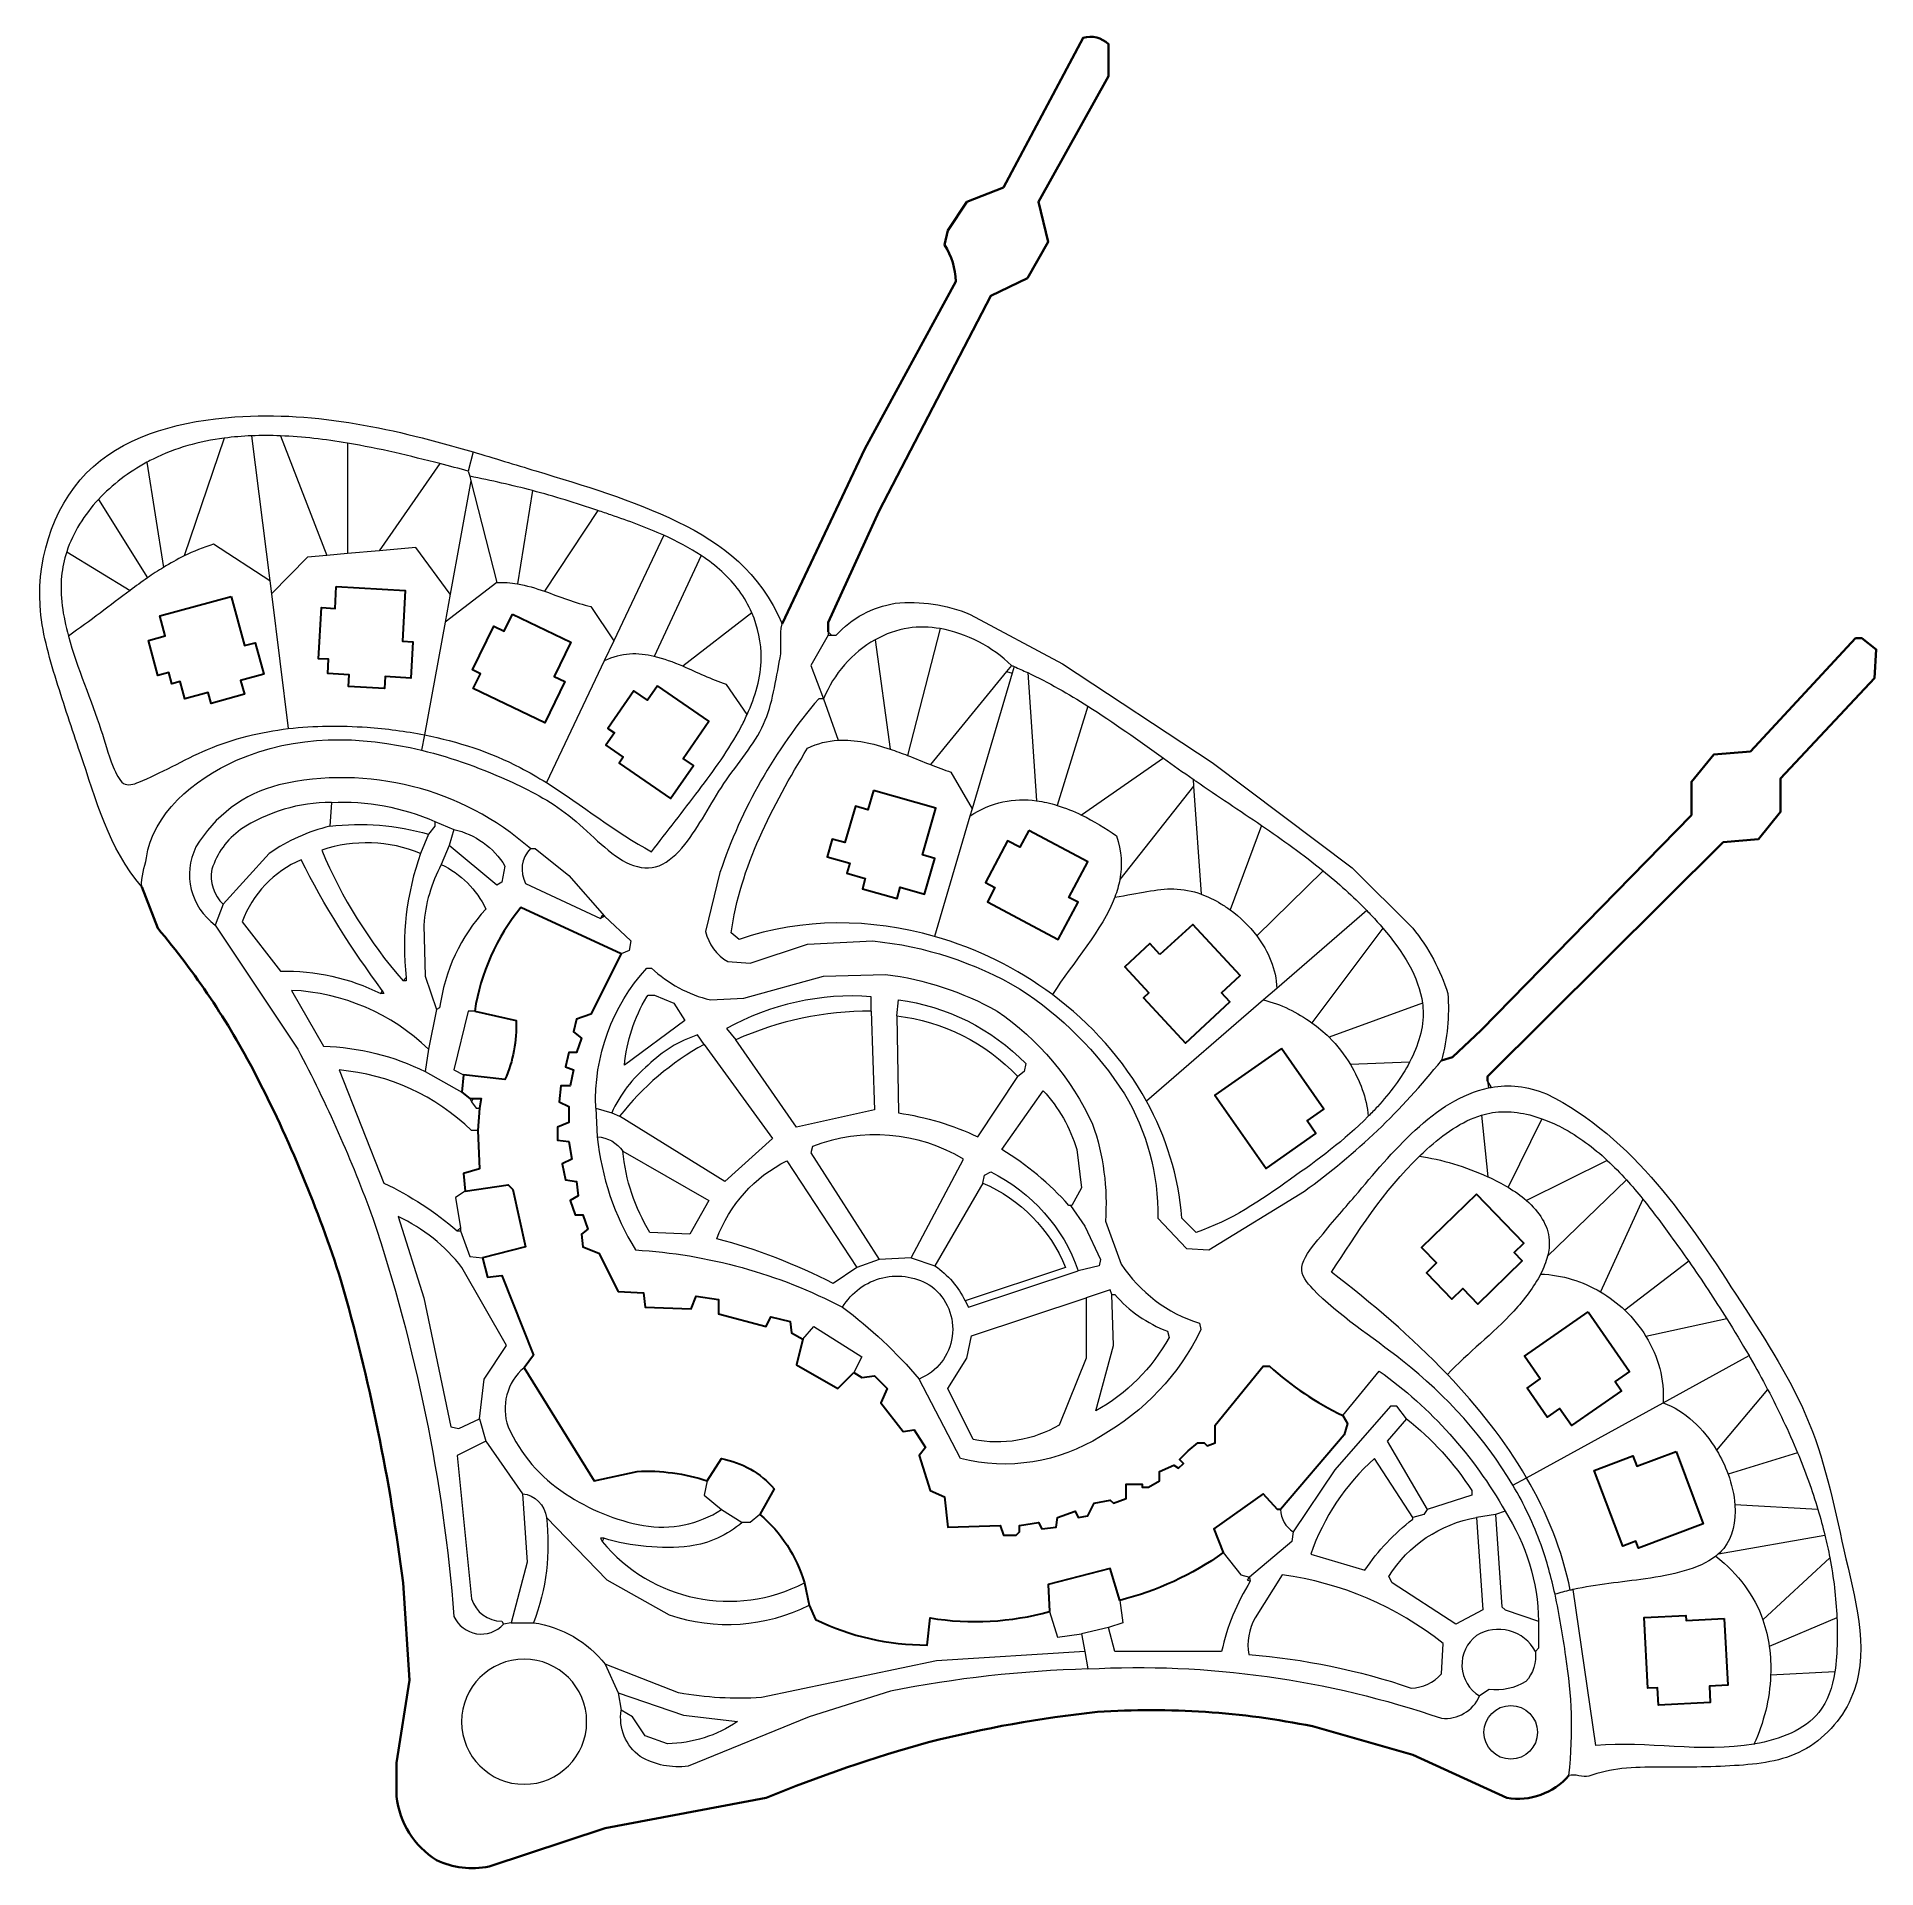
# Model space of a CAD drawing. Header units: millimetres. Extents: x -97399 to 270234, y -29270 to 336698.
import ezdxf

# ---------------------------------------------------------------- set-up
doc = ezdxf.new("R2010")
doc.units = ezdxf.units.MM
for name, color, linetype, lineweight in [('00_SITE_BOUNDARY', 7, 'Continuous', 35), ('01_MAIN_BUILDING', 7, 'Continuous', 30), ('02_CHALETS', 7, 'Continuous', 30), ('03_ROADS_AND_PLOTS', 7, 'Continuous', 20), ('04_GEOMETRIC_DIVISIONS', 7, 'Continuous', 15), ('05_ROUNDABOUTS', 7, 'Continuous', 20)]:
    doc.layers.add(name, color=color, linetype=linetype, lineweight=lineweight)

msp = doc.modelspace()

# ---------------------------------------------------------------- linework, layer by layer
at = {"layer": '00_SITE_BOUNDARY'}
for points in [[(51557, 219363), (68109, 254377), (86252, 287800, 0.1417432), (84024, 295121), (84661, 297985), (88481, 303715), (95802, 306580), (111717, 336501, -0.2653976), (116810, 335227), (116810, 328861), (102804, 303715), (104714, 295757), (100576, 288436), (93255, 284935), (70974, 241963), (60788, 219682), (60788, 217772)], [(-76403, 166843), (-73220, 158567, -0.0550873), (-53803, 129600, -0.0424157), (-36614, 88220, -0.0389513), (-24200, 27742), (-22927, 8325), (-25474, -8227), (-25474, -14911, 0.233387), (-17516, -27644, 0.1658731), (-7012, -28917), (16225, -21277), (48374, -15230, -0.0306481), (80841, -4089, -0.0357743), (114582, 1959, -0.0666586), (157553, -906), (177607, -6635), (196387, -15230, 0.2591495), (208801, -10773)]]:
    msp.add_lwpolyline(points, format="xyb", dxfattribs=at)
msp.add_lwpolyline([(183336, 132147), (185564, 132784), (191294, 138195), (233311, 181166), (233311, 187851), (237767, 193262), (245088, 193899), (266096, 216499), (267370, 216499), (270234, 214270), (269916, 208541), (251136, 188487), (251136, 181803), (246680, 176392), (239677, 175755), (192567, 128964), (192567, 128009)], dxfattribs=at)
at = {"layer": '01_MAIN_BUILDING'}
for points in [[(19408, 153474), (-646, 162705, 0.1348683), (-9877, 142014)], [(-9877, 142014), (-1601, 140105, -0.1155318), (-3829, 128327), (-12105, 129282)], [(-9, 70714), (13996, 48114), (22591, 50023, -0.0934526), (36596, 48114)], [(65881, 69759), (67472, 68804), (70019, 69122), (72565, 66576), (71292, 63711), (75748, 57981), (77976, 58300), (80205, 54798), (78931, 53207), (81159, 46204), (84024, 44931), (84661, 38883), (95165, 39201), (95802, 37291), (98348, 37291), (98985, 37928), (98985, 39201), (102804, 39838), (103441, 38564), (106306, 38883), (106624, 40793), (110125, 42066), (110762, 40793), (112672, 41111), (113945, 43657), (117128, 44294), (117765, 43657), (120311, 44612), (120311, 46204), (120311, 47477), (123494, 47477), (123494, 46840), (124768, 46840), (126996, 48114), (126996, 50023), (129861, 51297), (130815, 50660), (131762, 51607), (130967, 52403), (132725, 54162), (134635, 55753), (135908, 55753), (136545, 55116), (138137, 55753), (138137, 59254), (147686, 71032), (148959, 71032, 0.0687342), (163601, 61164)], [(36596, 48114), (39461, 52570, -0.1743176), (49965, 46522), (47101, 41429)], [(47101, 41429, -0.1497803), (56013, 27742)], [(139728, 33790, -0.0933567), (119038, 24241)], [(56968, 23286), (58241, 20421, 0.1138914), (80523, 15328), (81159, 20739, 0.1077793), (105033, 22012)]]:
    msp.add_lwpolyline(points, format="xyb", dxfattribs=at)
for points in [[(19408, 153474), (13360, 141378), (10495, 140423), (9858, 137876), (11450, 136603), (10495, 133738), (8904, 133738), (8267, 130874), (9858, 130237), (9222, 127054), (7312, 127054), (6994, 123871), (8904, 122916), (8904, 119733), (6675, 118778), (6675, 116232), (8904, 115913), (9540, 112412), (7630, 111457), (8267, 108274), (10495, 107956), (10813, 105091), (9222, 104136), (10177, 101271), (11768, 101271), (12723, 98406), (11450, 97451), (11768, 94905), (14951, 93632), (18771, 85992), (23864, 85674), (24182, 82809), (33413, 82491), (34368, 85037), (38824, 84401), (38824, 81536), (48374, 78990), (49329, 80899), (53148, 79944), (53467, 77716), (55695, 76443)], [(-12105, 129282), (-12423, 125781)], [(-12423, 125781), (-10832, 124508)], [(-10832, 124508), (-10195, 124508)], [(-10195, 124508), (-8603, 124508), (-8922, 122598)], [(-8922, 122598), (-9240, 118141)], [(-9240, 118141), (-8922, 110502), (-12105, 109547), (-11786, 106046)], [(-11786, 106046), (-3192, 107319), (-2237, 106364), (309, 94905), (-8285, 92677)], [(-8285, 92677), (-7330, 88857), (-4465, 89175), (1901, 73260), (-9, 70714)], [(55695, 76443), (54422, 71350), (62698, 66576), (65881, 69759)], [(163601, 61164), (164556, 59573), (163920, 57345), (151187, 42384)], [(151187, 42384), (150551, 42384), (147686, 45567), (137818, 38564), (139728, 33790)], [(119038, 24241), (117128, 30607), (104714, 27424), (105033, 22012)], [(56013, 27742), (56968, 23286)]]:
    msp.add_lwpolyline(points, dxfattribs=at)
at = {"layer": '02_CHALETS'}
for points in [[(-58555, 224886), (-55859, 215039), (-53741, 215619), (-52016, 209320), (-56665, 208047), (-55915, 205306), (-62538, 203493), (-63134, 205666), (-67803, 204387), (-68751, 207851), (-70404, 207398), (-71017, 209635), (-73179, 209043), (-75103, 216070), (-71746, 216989), (-72837, 220975)], [(-37541, 226838), (-23753, 226059), (-24326, 215923), (-22262, 215806), (-22673, 208551), (-27790, 208840), (-27926, 206437), (-35092, 206842), (-34959, 209198), (-39236, 209440), (-39074, 212311), (-41106, 212426), (-40529, 222633), (-37788, 222478)], [(-2316, 221338), (9328, 215718), (6015, 208854), (8109, 207844), (4125, 199592), (-10164, 206490), (-8746, 209428), (-10310, 210183), (-6076, 218955), (-3959, 217934)], [(26650, 207019), (24651, 204119), (21928, 205995), (16749, 198482), (18033, 197596), (16338, 195137), (19782, 192763), (18964, 191576), (29279, 184465), (33824, 191058), (31782, 192466), (36929, 199933)], [(69821, 186118), (68710, 182244), (66224, 182957), (64132, 175662), (61586, 176392), (60574, 172863), (65073, 171572), (64496, 169559), (68196, 168498), (67613, 166465), (74527, 164482), (75180, 166757), (80049, 165361), (82105, 172528), (79639, 173235), (82306, 182538)], [(100863, 178118), (99051, 174731), (96629, 176027), (92185, 167722), (94111, 166692), (92589, 163846), (106718, 156287), (110706, 163741), (108864, 164727), (112653, 171810)], [(127084, 153287), (125056, 155481), (120035, 150840), (124832, 145650), (123789, 144686), (132169, 135619), (141046, 143823), (139365, 145643), (143094, 149090), (133627, 159334)], [(151344, 134520), (138051, 125189), (148307, 110578), (158251, 117558), (156482, 120078), (159831, 122429)], [(190328, 105402), (179367, 94755), (182362, 91671), (180339, 89706), (185434, 84460), (187586, 86551), (190587, 83462), (199487, 92107), (197895, 93746), (199827, 95623)], [(212648, 81900), (220913, 69966), (218066, 67994), (219351, 66138), (209322, 59192), (206952, 62615), (204445, 60879), (200445, 66654), (203094, 68489), (199914, 73080)], [(230223, 53985), (235653, 39569), (222725, 34698), (222213, 36057), (219564, 35059), (213857, 50210), (221619, 53133), (222407, 51041)], [(239876, 20636), (240591, 7277), (236893, 7079), (237066, 3845), (226700, 3290), (226512, 6804), (224607, 6702), (223852, 20804), (232178, 21249), (232232, 20227)]]:
    msp.add_lwpolyline(points, close=True, dxfattribs=at)
at = {"layer": '03_ROADS_AND_PLOTS'}
for p, q in [((-59921, 256502), (-67924, 232954)), ((-54467, 256959), (-50832, 227971)), ((-48684, 256955), (-39453, 233072)), ((-35313, 255501), (-35319, 233436)), ((-10197, 253733), (-11150, 249921)), ((-75394, 251683), (-72092, 230656)), ((-16825, 251403), (-28946, 233999)), ((-10650, 247976), (-14786, 225318)), ((-11150, 249921), (-10880, 248872)), ((-10880, 248872), (-10650, 247976)), ((-10650, 247976), (-5420, 227639)), ((-85064, 244253), (-75303, 228561)), ((1647, 246021), (-1325, 227397)), ((14762, 242031), (4076, 225895)), ((27921, 237077), (17903, 215988)), ((-91413, 233808), (-78733, 226079)), ((-50832, 227971), (-62079, 235279)), ((-43299, 232732), (-50507, 225385)), ((-39453, 233072), (-43299, 232732)), ((-35319, 233436), (-39453, 233072)), ((-28946, 233999), (-35319, 233436)), ((-21654, 234642), (-28946, 233999)), ((-14786, 225318), (-21654, 234642)), ((35407, 233020), (25995, 212877)), ((-50832, 227971), (-50507, 225385)), ((-50507, 225385), (-47129, 198446)), ((-5420, 227639), (-15808, 219719)), ((-14786, 225318), (-15808, 219719)), ((13360, 222865), (17903, 215988)), ((45509, 221592), (31742, 210901)), ((-15808, 219719), (-19919, 197201)), ((83128, 218437), (76633, 193081)), ((17903, 215988), (15999, 211981)), ((70146, 216201), (73141, 194354)), ((15999, 211981), (4444, 187656)), ((96387, 209857), (81192, 191266)), ((97393, 211087), (96387, 209857)), ((96387, 209857), (97544, 209545)), ((97932, 210859), (97544, 209545)), ((100643, 209638), (102404, 184032)), ((44562, 201245), (40416, 207268)), ((97544, 209545), (89533, 182411)), ((59833, 204403), (62735, 196117)), ((112646, 202955), (106539, 183117)), ((-19919, 197201), (-20481, 194124)), ((127793, 192532), (111404, 181178)), ((85297, 189761), (89533, 182411)), ((133710, 188352), (133808, 186930)), ((133808, 186930), (119055, 168290)), ((133808, 186930), (135295, 165383)), ((89101, 180947), (82011, 156932)), ((89533, 182411), (89101, 180947)), ((147382, 179106), (141120, 162230)), ((159687, 170055), (146411, 157052)), ((168422, 162103), (150449, 146540)), ((171637, 158588), (157456, 139647)), ((42962, 156338), (41371, 157612)), ((147781, 144230), (124407, 123991)), ((150449, 146540), (147781, 144230)), ((179549, 143569), (160906, 136775)), ((176984, 131821), (165149, 131302)), ((192567, 128009), (193311, 126765)), ((192567, 128009), (192717, 126651)), ((191330, 121204), (192602, 108907)), ((203434, 120492), (196652, 106812)), ((216477, 112181), (200316, 104170)), ((220322, 108270), (204546, 93029)), ((223583, 104445), (215114, 85901)), ((134317, 97770), (131452, 100634)), ((232760, 92004), (219998, 82231)), ((240387, 80508), (224222, 76973)), ((227641, 63732), (244814, 73151)), ((248540, 66399), (238346, 54254)), ((200345, 48761), (227641, 63732)), ((254522, 53741), (240619, 49498)), ((197622, 47267), (200345, 48761)), ((258592, 42392), (241986, 43345)), ((238744, 33579), (259984, 37267)), ((260964, 32752), (247580, 20384)), ((214212, -4725), (209695, 26425)), ((262382, 20730), (248871, 15005)), ((261970, 9965), (249122, 9285))]:
    msp.add_line(p, q, dxfattribs=at)
for points in [[(61424, 217135), (62379, 217135, -0.1683799), (74157, 223501, -0.1257727), (89117, 221273), (107579, 211406), (137500, 191671), (165511, 170662), (177607, 158567, -0.0946038), (184610, 145516, -0.0854176), (183336, 132147)], [(59833, 204403), (58878, 204403, 0.0965747), (39143, 169707), (36278, 157930, 0.2136712), (40734, 151882), (45191, 151564), (56650, 155383), (69700, 156020, -0.1089892), (98985, 146471, -0.1073728), (119993, 125462, -0.1387135), (126677, 100634), (132407, 94587), (136863, 94268), (155962, 106046, 0.0687544), (183336, 132147)], [(14315, 122598, -0.196551), (24501, 150609), (25456, 150609, 0.1321938), (37233, 144243), (43917, 144561), (59833, 149017), (72247, 149336, -0.0961369), (94528, 142014, -0.1348995), (113627, 119415, -0.1023787), (116173, 99998), (119356, 91404, 0.1706858), (134953, 79626), (135272, 78353, -0.1521185), (115218, 57026, -0.203519), (87207, 52570), (78931, 68485)], [(69382, 142014), (69382, 144879, 0.1462609), (40416, 138513), (42326, 136285)], [(74475, 141060), (74793, 144243, -0.169847), (100258, 131510), (99940, 129919), (98666, 128964)], [(69382, 142014, 0.1055237), (42326, 136285)], [(74475, 141060), (74793, 121643, -0.0751495), (90709, 116868), (98666, 128964)], [(74475, 141060, -0.1738012), (98666, 128964)], [(14633, 116868, 0.1140263), (22272, 94268, -0.1067444), (63653, 82809)], [(77340, 92677), (87844, 112412, 0.2309607), (57605, 114958), (57286, 113685), (70974, 92358)], [(91664, 107637, -0.1963369), (108216, 90767), (88162, 84082)], [(91664, 107637), (91982, 109229), (93255, 109865, -0.196553), (110762, 90130)]]:
    msp.add_lwpolyline(points, format="xyb", dxfattribs=at)
for points in [[(60788, 217135), (57286, 211087), (59833, 204403)], [(60788, 217772), (61424, 217135)], [(60788, 217772), (60788, 217135)], [(60788, 217135), (61424, 217135)], [(69382, 142014), (70019, 122279), (54422, 118778), (42326, 136285)], [(35960, 135330), (49647, 116550), (40098, 107956), (19089, 121006)], [(91664, 107637), (82114, 91085)]]:
    msp.add_lwpolyline(points, dxfattribs=at)
for points in [[(109171, 103181), (108852, 103181, 0.0768504), (95483, 114322), (103759, 126099, -0.1154973), (110444, 114322), (111399, 106682), (109489, 103181)], [(66517, 90767), (61743, 87584, 0.0552789), (38506, 96496, -0.191431), (52512, 112094)]]:
    msp.add_lwpolyline(points, format="xyb", close=True, dxfattribs=at)
at = {"layer": '04_GEOMETRIC_DIVISIONS'}
for points in [[(1264, 174482, 0.2406404), (-49028, 187214, 0.19943), (-65581, 174800, 0.3653581), (-61761, 159203)], [(-38524, 183713, 0.1455731), (-56668, 178302, 0.1592928), (-62397, 170344, 0.2539608), (-60169, 163341)], [(-38524, 183713, -0.1151255), (-17834, 179893)], [(-38843, 178938, 0.0927872), (-50938, 173527), (-60169, 163341)], [(-38843, 178938, -0.1006225), (-19108, 177347)], [(-14015, 178302, -0.2030975), (-3829, 170981), (-4465, 167797), (-5420, 167161), (-14970, 175119)], [(-20699, 173527, 0.1802031), (-40434, 174164, 0.0804677), (-24200, 148062)], [(-20699, 173527, 0.1137835), (-23564, 148699)], [(1264, 174482, 0.3278423), (309, 167479), (15270, 160476)], [(-28338, 146152, -0.044496), (-44572, 172254, 0.2053422), (-56350, 159840), (-48710, 149972, -0.1224613), (-28657, 145516)], [(-16561, 171299, 0.1044972), (-20062, 159203), (-19744, 149017), (-17516, 142333)], [(-16561, 171299, -0.1725906), (-7648, 162386, 0.1544257), (-16879, 142651), (-17516, 142333)], [(-61761, 159203), (-45209, 134375, -0.0341967), (-30248, 100634, -0.061112), (-14015, 21057, 0.5407405), (-4147, 19466)], [(-19108, 134375, 0.1835974), (-46482, 146152), (-40116, 135012, -0.1061356), (-19744, 129919)], [(35960, 135330), (34686, 137240, 0.1183792), (24819, 131192, 0.1159705), (17498, 121643)], [(35960, 135330, 0.1010409), (19089, 121006)], [(-9240, 118141), (-10513, 118141, 0.1717839), (-36933, 130237), (-28020, 107637, -0.0673744), (-13378, 98088)], [(14633, 116868, -0.2404834), (19726, 114003)], [(63653, 82809, -0.430483), (81478, 86947, -0.5801781), (78931, 68485)], [(82114, 91085, -0.1295182), (88162, 84082)], [(63653, 82809, -0.0590684), (78931, 68485)], [(-9, 70714, 0.3132524), (-3192, 58936, 0.1455711), (8267, 45567, 0.1021535), (23864, 39201, 0.1856826), (39461, 42384)], [(163601, 61164), (170922, 70077, -0.1092346), (196069, 42066)], [(176334, 60528, -0.0862614), (189384, 46204), (189384, 45249), (180472, 42384)], [(-7648, 56071), (-13378, 53207), (-10513, 24559, 0.3293495), (-4465, 20103), (-4147, 19466)], [(-327, 45567, -0.3454268), (4447, 40793)], [(4447, 40793, -0.1214561), (1901, 19784)], [(4447, 40793), (16543, 28379), (28957, 21376, 0.2012342), (56968, 23286)], [(151187, 42384, 0.2468236), (153734, 37928)], [(196069, 42066, -0.1390644), (202753, 20103)], [(43599, 39838, -0.1403134), (33095, 35063, -0.0994661), (15906, 36655)], [(15588, 36018, 0.353068), (56013, 27742)], [(145139, 28060, 0.0879353), (139410, 14055), (118083, 14055), (116810, 18829)], [(1901, 19784, -0.1897348), (16225, 11508)], [(202116, 14055, 0.4294727), (190339, 17238, 0.5317022), (190976, 5142)], [(112035, 14055), (82433, 12145), (47419, 4824, -0.0599415), (30867, 5779), (16225, 11508)], [(202116, 14055, -0.2116273), (200207, 8007, -0.1612739), (192886, 6415), (190976, 5142)], [(112672, 10553, 0.0417756), (73202, 6097), (56968, 1004), (32777, -8863, -0.1690128), (23227, -6954, -0.2830834), (19408, 2277)], [(112672, 10553, -0.0966222), (183336, 686, 0.323086), (190976, 5142)], [(18771, 5779), (31822, 1322), (42644, 49, -0.1478872), (28639, -4407), (24182, -2816), (21636, 1004), (19408, 2277)]]:
    msp.add_lwpolyline(points, format="xyb", dxfattribs=at)
for points in [[(-38524, 183713), (-38843, 178938)], [(-19108, 177347), (-20699, 173527)], [(-17834, 179893), (-17834, 178938), (-19108, 177347)], [(-17834, 179893), (-14015, 178302)], [(-14015, 178302), (-14970, 175119)], [(-14970, 175119), (-16561, 171299)], [(1264, 174482), (2219, 174482), (8904, 169071), (16065, 160954)], [(-60169, 163341), (-61761, 159203)], [(16065, 160954), (15588, 161113), (15270, 160476)], [(16065, 160954), (15270, 160476)], [(16065, 160954), (21318, 156020), (20999, 154110), (19408, 153474)], [(-23564, 148699), (-24200, 148062)], [(-23564, 148699), (-23564, 148062), (-24200, 148062)], [(-28338, 146152), (-28657, 145516)], [(-28338, 146152), (-28020, 145516), (-28657, 145516)], [(-17516, 142333), (-19108, 134375)], [(-9877, 142014), (-11150, 142014), (-14015, 130237), (-12105, 129282)], [(-19108, 134375), (-19744, 129919)], [(-19744, 129919), (-12423, 125781)], [(-10832, 124508), (-10513, 123871)], [(-10195, 124508), (-10513, 123871)], [(-10513, 123871), (-9558, 122598), (-8922, 122598)], [(14315, 122598), (14633, 116868)], [(14315, 122598), (17498, 121643)], [(17498, 121643), (19089, 121006)], [(-11786, 106046), (-13696, 104772), (-12741, 98725)], [(109171, 103181), (112035, 99043), (115218, 92358), (114900, 91085), (110762, 90130)], [(-12741, 98725), (-13378, 98088)], [(-13378, 98088), (-12741, 98088)], [(-12741, 98725), (-12741, 98088)], [(-12741, 98088), (-10832, 92995), (-8285, 92677)], [(70974, 92358), (66517, 90767)], [(77340, 92677), (70974, 92358)], [(77340, 92677), (82114, 91085)], [(88162, 84082), (88799, 82809), (110762, 90130)], [(117447, 85356), (117128, 86311), (112354, 84719)], [(55695, 76443), (57923, 78990), (67472, 72942), (65881, 69759)], [(176334, 60528), (174424, 63074), (173150, 63074), (162010, 50342), (153734, 37928)], [(-8922, 60528), (-7648, 56071)], [(176334, 60528), (172514, 56071), (180472, 42384)], [(-7648, 56071), (-327, 45567)], [(36596, 48114), (35960, 45249), (39461, 42384)], [(-327, 45567), (628, 31880), (-2556, 19784)], [(39461, 42384), (43599, 39838)], [(47101, 41429), (45191, 39838), (43599, 39838)], [(180472, 42384), (179835, 41429), (177607, 40793)], [(194159, 41429), (190339, 40793)], [(196069, 42066), (194159, 41429)], [(194159, 41429), (195432, 22967), (196069, 22331), (202753, 20103)], [(153734, 37928), (153415, 36018), (144980, 28856)], [(15906, 36655), (15270, 36655), (15588, 36018)], [(15906, 36655), (15588, 36018)], [(139728, 33790), (143229, 29333), (144980, 28856)], [(144980, 28856), (144503, 28379), (145139, 28060)], [(144980, 28856), (145139, 28060)], [(119038, 24241), (119675, 19784), (116810, 18829)], [(-2556, 19784), (-4147, 19466)], [(-2556, 19784), (1901, 19784)], [(105033, 22012), (106624, 16919), (111399, 17556)], [(116810, 18829), (111399, 17556)], [(202753, 20103), (202753, 14691), (202116, 14055)], [(111399, 17556), (112035, 14055)], [(16225, 11508), (18771, 5779)], [(112035, 14055), (112672, 10553)], [(18771, 5779), (19408, 2277)]]:
    msp.add_lwpolyline(points, dxfattribs=at)
for points in [[(24819, 145198), (26092, 145198), (29912, 143606), (32140, 140105), (20044, 131192, -0.1076059), (24501, 144879)], [(19726, 114003), (36915, 104136), (33095, 97451), (25137, 97770, -0.1132015)], [(-8922, 60528), (-7967, 68485), (-3510, 75170), (-12423, 90767, 0.1174912), (-25155, 100953), (-20062, 84719), (-14651, 58936), (-13060, 58618)], [(112354, 84719), (112354, 72623), (106942, 59254, -0.1830162), (89754, 56390), (84661, 66576), (88481, 72623), (89435, 77080)], [(117447, 85356), (118083, 85356, 0.1247057), (128587, 78035), (128906, 76761, -0.1398173), (114263, 62119), (117765, 75170)], [(177607, 40793), (169967, 52570, 0.1294911), (157235, 33471), (168058, 30288, -0.0820788), (177607, 40474)], [(190339, 40793), (191612, 22331), (186201, 19466), (173469, 27742), (172832, 29015, -0.215023)], [(151506, 29333), (146094, 20739, 0.1737933), (144821, 13418, -0.0624879), (177288, 6734, 0.2172627), (183336, 9598), (183655, 15646, 0.1366791)]]:
    msp.add_lwpolyline(points, format="xyb", close=True, dxfattribs=at)
for points in [[(-57796, 260741), (-41220, 261926), (-25618, 258246), (-10197, 253733)], [(-86078, 250840), (-78798, 257386), (-68108, 260005), (-57796, 260741)], [(-59921, 256502), (-64899, 255851), (-69698, 254537), (-74158, 252324)], [(-54467, 256959), (-56303, 256886), (-58124, 256737), (-59921, 256502)], [(-48684, 256955), (-50623, 257030), (-52554, 257035), (-54467, 256959)], [(-35313, 255501), (-39748, 256249), (-44240, 256784), (-48684, 256955)], [(-16825, 251403), (-22672, 252911), (-28935, 254426), (-35313, 255501)], [(-10197, 253733), (-6010, 252507), (-1836, 251220), (2340, 249953)], [(-96747, 223034), (-97399, 233360), (-93519, 244150), (-86078, 250840)], [(-75394, 251683), (-78985, 249739), (-82313, 247212), (-85064, 244253)], [(-74158, 252324), (-74573, 252118), (-74985, 251904), (-75394, 251683)], [(-11150, 249921), (-12988, 250403), (-14884, 250903), (-16825, 251403)], [(1647, 246021), (-2393, 247097), (-6519, 248019), (-10880, 248872)], [(2340, 249953), (11938, 247039), (21549, 244227), (30671, 239797)], [(-85064, 244253), (-87920, 241181), (-90154, 237642), (-91413, 233808)], [(14762, 242031), (10338, 243507), (6043, 244851), (1647, 246021)], [(17354, 241152), (16484, 241451), (15621, 241744), (14762, 242031)], [(27921, 237077), (24477, 238633), (20866, 239944), (17354, 241152)], [(30671, 239797), (39733, 235396), (47114, 229739), (51557, 219363)], [(35407, 233020), (33088, 234557), (30553, 235888), (27921, 237077)], [(-91413, 233808), (-91932, 232223), (-92286, 230589), (-92448, 228915)], [(-67924, 232954), (-69352, 232257), (-70734, 231482), (-72092, 230656)], [(-62079, 235279), (-64123, 234652), (-66060, 233864), (-67924, 232954)], [(42961, 226033), (40955, 228780), (38355, 231066), (35407, 233020)], [(-92448, 228915), (-92819, 225069), (-92180, 221019), (-91081, 216953)], [(-75303, 228561), (-76460, 227770), (-77589, 226925), (-78733, 226079)], [(-72092, 230656), (-73180, 229994), (-74242, 229286), (-75303, 228561)], [(-78733, 226079), (-82705, 223143), (-86696, 219977), (-91081, 216953)], [(-5420, 227639), (-4044, 227739), (-2681, 227635), (-1325, 227397)], [(-1325, 227397), (480, 227079), (2274, 226524), (4076, 225895)], [(4076, 225895), (7118, 224833), (10183, 223561), (13360, 222865)], [(45509, 221592), (44825, 223161), (43968, 224655), (42961, 226033)], [(-93462, 208007), (-94983, 212904), (-96423, 217911), (-96747, 223034)], [(47385, 212477), (47432, 215606), (46759, 218725), (45509, 221592)], [(-91081, 216953), (-89335, 210498), (-86431, 204004), (-84578, 198225)], [(51173, 212582), (51617, 214757), (50952, 217243), (51557, 219363)], [(76801, 218535), (74474, 218185), (72226, 217374), (70146, 216201)], [(83128, 218437), (81012, 218792), (78875, 218847), (76801, 218535)], [(97393, 211087), (93663, 214736), (88462, 217541), (83128, 218437)], [(25995, 212877), (22780, 213629), (19454, 213657), (15999, 211981)], [(70146, 216201), (65606, 213641), (61862, 209361), (59833, 204403)], [(31742, 210901), (29845, 211717), (27931, 212424), (25995, 212877)], [(40416, 207268), (37508, 208214), (34637, 209655), (31742, 210901)], [(44562, 201245), (46214, 204884), (47328, 208687), (47385, 212477)], [(47877, 199363), (49699, 203406), (50248, 208059), (51173, 212582)], [(97393, 211087), (97573, 211012), (97753, 210935), (97932, 210859)], [(97932, 210859), (98845, 210467), (99749, 210059), (100643, 209638)], [(100643, 209638), (104810, 207673), (108782, 205400), (112646, 202955)], [(-88729, 193616), (-90358, 198382), (-91950, 203140), (-93462, 208007)], [(112646, 202955), (117818, 199681), (122797, 196098), (127793, 192532)], [(-47129, 198446), (-41933, 199061), (-36656, 199087), (-31399, 198712)], [(-31399, 198712), (-27533, 198436), (-23708, 197949), (-19919, 197201)], [(34917, 186114), (37935, 190102), (40938, 194222), (43292, 198666)], [(39934, 187471), (42714, 191618), (45984, 195161), (47877, 199363)], [(43292, 198666), (43741, 199515), (44167, 200375), (44562, 201245)], [(-84578, 198225), (-83809, 195827), (-83221, 193551), (-82129, 190843)], [(-63289, 194266), (-58074, 196475), (-52647, 197793), (-47129, 198446)], [(-57453, 192127), (-45720, 197347), (-32768, 197112), (-20481, 194124)], [(-19919, 197201), (-13243, 195884), (-6741, 193770), (-768, 190662)], [(56650, 194535), (58631, 195519), (60670, 195999), (62735, 196117)], [(62735, 196117), (66182, 196315), (69701, 195506), (73141, 194354)], [(-76403, 166843), (-83081, 174587), (-85507, 184185), (-88729, 193616)], [(-76999, 187749), (-72755, 189419), (-68113, 192223), (-63289, 194266)], [(-75498, 172598), (-74225, 181349), (-66176, 188246), (-57453, 192127)], [(-20481, 194124), (-14193, 192595), (-8079, 190346), (-2391, 187738)], [(41371, 157612), (43118, 170638), (49648, 183073), (56650, 194535)], [(73141, 194354), (74316, 193961), (75482, 193527), (76633, 193081)], [(76633, 193081), (78185, 192478), (79710, 191852), (81192, 191266)], [(81192, 191266), (82603, 190709), (83975, 190188), (85297, 189761)], [(127793, 192532), (129758, 191129), (131726, 189729), (133710, 188352)], [(-82129, 190843), (-81590, 189506), (-80928, 188064), (-80066, 187513)], [(-80066, 187513), (-79191, 186953), (-78109, 187312), (-76999, 187749)], [(-2391, 187738), (1818, 185807), (5794, 183681), (9670, 180474)], [(-768, 190662), (1008, 189737), (2741, 188724), (4444, 187656)], [(4444, 187656), (11574, 183188), (18200, 177760), (25456, 173845)], [(133710, 188352), (133903, 188217), (134097, 188083), (134290, 187949)], [(134290, 187949), (138618, 184958), (143025, 182083), (147382, 179106)], [(25456, 173845), (28582, 177906), (31757, 181938), (34917, 186114)], [(32093, 175276), (35011, 178878), (37243, 183457), (39934, 187471)], [(89101, 180947), (93392, 183884), (97925, 184633), (102404, 184032)], [(102404, 184032), (103789, 183846), (105171, 183540), (106539, 183117)], [(9670, 180474), (13520, 177289), (17271, 173040), (21142, 171377)], [(106539, 183117), (108183, 182610), (109810, 181950), (111404, 181178)], [(111404, 181178), (113828, 180004), (116177, 178571), (118401, 177028)], [(118401, 177028), (119450, 173946), (119572, 171056), (119055, 168290)], [(147382, 179106), (151568, 176247), (155708, 173294), (159687, 170055)], [(26987, 171063), (28857, 171779), (30569, 173394), (32093, 175276)], [(-76403, 166843), (-76672, 168745), (-75763, 170778), (-75498, 172598)], [(21142, 171377), (23121, 170527), (25132, 170353), (26987, 171063)], [(159687, 170055), (162708, 167597), (165636, 164974), (168422, 162103)], [(119055, 168290), (118833, 167100), (118497, 165932), (118063, 164782)], [(118063, 164782), (122895, 165500), (126438, 166505), (129846, 166426)], [(129846, 166426), (131708, 166383), (133529, 166017), (135295, 165383)], [(118063, 164782), (115534, 158071), (109803, 151949), (105585, 145293)], [(135295, 165383), (136660, 164893), (137991, 164243), (139281, 163459)], [(139281, 163459), (139905, 163080), (140520, 162669), (141120, 162230)], [(141120, 162230), (143093, 160785), (144911, 159027), (146411, 157052)], [(168422, 162103), (168732, 161782), (169042, 161459), (169349, 161132)], [(82011, 156932), (69343, 160550), (55702, 160692), (42962, 156338)], [(169349, 161132), (170128, 160304), (170895, 159455), (171637, 158588)], [(171637, 158588), (175597, 153965), (178866, 148828), (179549, 143569)], [(105585, 145293), (98538, 150528), (90492, 154509), (82011, 156932)], [(146411, 157052), (148763, 153955), (150299, 150360), (150449, 146540)], [(124407, 123991), (119822, 132327), (113302, 139561), (105585, 145293)], [(147781, 144230), (151243, 143399), (154544, 141754), (157456, 139647)], [(179549, 143569), (179611, 143094), (179651, 142617), (179669, 142140)], [(179669, 142140), (179801, 138678), (178747, 135179), (176984, 131821)], [(157456, 139647), (158670, 138768), (159841, 137830), (160906, 136775)], [(160906, 136775), (162554, 135140), (163954, 133281), (165149, 131302)], [(165149, 131302), (167048, 128157), (168357, 124674), (168724, 120981)], [(176984, 131821), (175329, 128670), (173050, 125642), (170540, 122888)], [(166054, 105044), (173314, 113576), (182038, 124438), (192717, 126651)], [(192717, 126651), (192914, 126692), (193112, 126730), (193311, 126765)], [(193311, 126765), (196779, 127375), (200451, 127063), (204345, 125462)], [(204345, 125462), (222031, 116602), (232650, 100144), (243188, 83883)], [(131452, 100634), (130797, 109050), (128299, 116918), (124407, 123991)], [(170540, 122888), (169947, 122238), (169341, 121602), (168724, 120981)], [(191330, 121204), (192061, 121425), (192801, 121597), (193549, 121713)], [(193549, 121713), (196787, 122212), (200184, 121661), (203434, 120492)], [(168724, 120981), (163974, 116195), (158556, 112226), (153190, 108419)], [(180397, 114381), (183716, 117386), (187391, 120013), (191330, 121204)], [(203434, 120492), (204792, 120003), (206125, 119405), (207410, 118731)], [(207410, 118731), (210724, 116993), (213718, 114744), (216477, 112181)], [(178935, 113012), (179415, 113476), (179902, 113933), (180397, 114381)], [(161373, 89812), (166363, 97543), (171816, 106120), (178935, 113012)], [(178935, 113012), (183266, 112387), (188191, 110932), (192602, 108907)], [(216477, 112181), (217810, 110943), (219088, 109632), (220322, 108270)], [(153190, 108419), (147201, 104169), (141279, 100121), (134317, 97770)], [(192602, 108907), (194015, 108258), (195388, 107586), (196652, 106812)], [(196652, 106812), (197991, 105991), (199234, 105120), (200316, 104170)], [(220322, 108270), (221444, 107032), (222528, 105751), (223583, 104445)], [(158658, 96278), (161453, 99702), (163675, 102248), (166054, 105044)], [(200316, 104170), (202939, 101868), (204675, 99202), (204874, 96247)], [(223583, 104445), (225520, 102048), (227356, 99565), (229139, 97100)], [(155448, 90861), (155652, 92551), (157230, 94529), (158658, 96278)], [(204874, 96247), (204944, 95204), (204823, 94126), (204546, 93029)], [(229139, 97100), (230371, 95395), (231578, 93699), (232760, 92004)], [(204546, 93029), (204248, 91856), (203772, 90661), (203158, 89467)], [(232760, 92004), (235421, 88190), (237957, 84385), (240387, 80508)], [(157685, 86438), (156412, 87769), (155243, 89171), (155448, 90861)], [(184534, 69383), (177386, 76872), (169384, 83662), (161373, 89812)], [(203158, 89467), (201857, 86934), (199937, 84401), (197801, 82070)], [(203158, 89467), (207496, 89286), (211580, 87997), (215114, 85901)], [(175557, 72129), (169403, 77012), (162728, 81168), (157685, 86438)], [(215114, 85901), (216879, 84853), (218536, 83630), (219998, 82231)], [(197801, 82070), (193631, 77520), (188633, 73739), (184534, 69383)], [(219998, 82231), (221638, 80661), (223055, 78873), (224222, 76973)], [(243188, 83883), (248324, 75957), (253440, 68078), (256858, 59627)], [(240387, 80508), (241903, 78090), (243377, 75643), (244814, 73151)], [(224222, 76973), (226674, 72978), (227945, 68371), (227641, 63732)], [(197622, 47267), (192053, 56721), (184336, 65164), (175557, 72129)], [(244814, 73151), (244899, 73003), (244984, 72855), (245069, 72707)], [(245069, 72707), (246256, 70636), (247417, 68533), (248540, 66399)], [(200345, 48761), (196036, 56162), (190595, 63032), (184534, 69383)], [(248540, 66399), (250703, 62291), (252725, 58067), (254522, 53741)], [(227641, 63732), (232020, 62177), (235772, 58549), (238346, 54254)], [(256858, 59627), (260307, 51098), (262027, 41987), (264183, 32576)], [(238346, 54254), (239258, 52731), (240027, 51126), (240619, 49498)], [(254522, 53741), (256063, 50031), (257437, 46246), (258592, 42392)], [(209087, 26286), (207483, 34294), (204419, 41763), (200345, 48761)], [(240619, 49498), (241367, 47440), (241839, 45346), (241986, 43345)], [(203245, 35355), (201768, 39470), (199870, 43451), (197622, 47267)], [(241986, 43345), (242234, 39991), (241566, 36893), (239754, 34645)], [(258592, 42392), (259100, 40697), (259566, 38988), (259984, 37267)], [(259984, 37267), (260347, 35771), (260675, 34266), (260964, 32752)], [(206039, 25466), (205299, 28829), (204401, 32133), (203245, 35355)], [(238161, 33088), (234781, 30437), (229400, 29332), (224140, 28573)], [(238744, 33579), (238557, 33410), (238363, 33246), (238161, 33088)], [(238161, 33088), (242748, 29494), (245901, 25131), (247580, 20384)], [(239754, 34645), (239449, 34266), (239111, 33912), (238744, 33579)], [(260964, 32752), (261718, 28803), (262209, 24794), (262382, 20730)], [(264183, 32576), (266372, 23019), (269012, 13154), (265194, 4650)], [(209087, 26286), (208063, 26048), (207046, 25779), (206039, 25466)], [(209695, 26425), (209492, 26381), (209290, 26333), (209087, 26286)], [(224140, 28573), (219197, 27860), (214361, 27452), (209695, 26425)], [(208212, 13059), (207599, 17252), (206934, 21402), (206039, 25466)], [(247580, 20384), (248197, 18639), (248597, 16813), (248871, 15005)], [(262382, 20730), (262449, 19169), (262469, 17601), (262439, 16024)], [(248871, 15005), (249157, 13117), (249181, 11188), (249122, 9285)], [(262439, 16024), (262401, 13982), (262279, 11927), (261970, 9965)], [(208801, -10773), (209795, -1676), (209379, 5076), (208212, 13059)], [(249122, 9285), (248977, 4512), (247764, -221), (245792, -4476)], [(261970, 9965), (261489, 6899), (260552, 4061), (258770, 1855)], [(265194, 4650), (263277, 381), (259732, -3546), (255526, -5770)], [(258770, 1855), (255953, -1632), (251022, -3542), (245971, -4444)], [(245792, -4476), (235308, -6300), (224311, -3836), (214212, -4725)], [(255526, -5770), (251419, -7941), (246683, -8489), (241937, -8776)], [(245971, -4444), (245912, -4455), (245852, -4466), (245792, -4476)], [(212783, -10859), (211643, -11245), (209939, -10311), (208801, -10773)], [(219410, -9362), (217170, -9618), (214979, -10115), (212783, -10859)], [(226817, -9089), (224321, -9088), (221837, -9084), (219410, -9362)], [(241937, -8776), (236889, -9081), (231830, -9091), (226817, -9089)]]:
    msp.add_open_spline(points, degree=3, dxfattribs=at)
at = {"layer": '05_ROUNDABOUTS'}
for centre, radius in [((0, 0), 12500), ((197190, -2116), 5354)]:
    msp.add_circle(centre, radius, dxfattribs=at)

doc.saveas('drawing.dxf')
